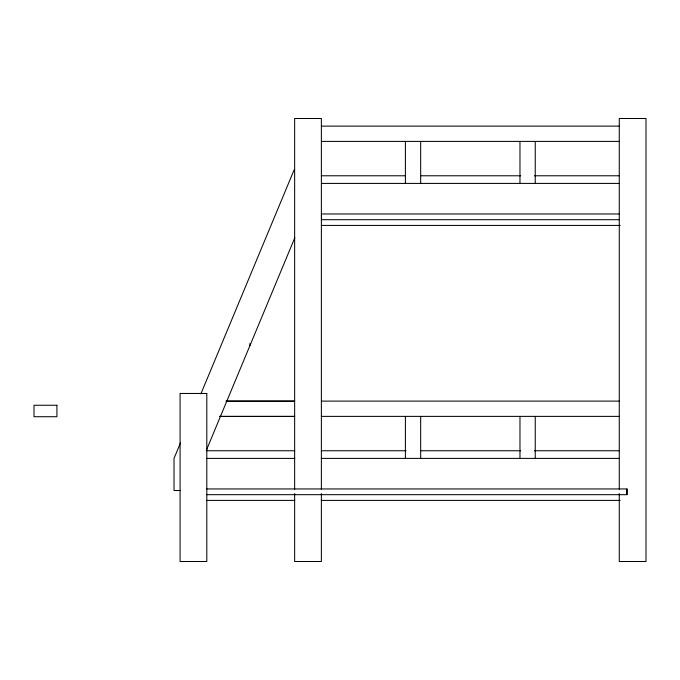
<?xml version="1.0" encoding="UTF-8"?>
<svg xmlns="http://www.w3.org/2000/svg" width="680" height="680" viewBox="0 0 680 680"><rect width="100%" height="100%" fill="white"/><g stroke="black" fill="none" stroke-linecap="round" stroke-linejoin="round"><path stroke-width="1.02" d="M180.54 442.748L174.029 458.396L174.029 490.501L180.26 490.501M200.889 393.865L294.083 169.966M206.244 450.551L294.805 237.804M321.376 126.131L619.267 126.131M321.376 141.406L619.267 141.406M321.376 175.78L405.127 175.78M421.022 175.78L520.676 175.78M534.454 175.78L619.267 175.78M321.81 183.413L619.267 183.413M321.376 213.97L619.233 213.97M321.376 219.7L619.233 219.7M321.376 225.428L620.219 225.428M225.853 401.106L294.644 401.106M321.376 401.106L619.267 401.106M226.907 401.175L294.644 401.175M219.504 416.381L294.644 416.381M321.376 416.381L619.267 416.381M219.504 416.449L294.644 416.449M206.805 450.755L294.805 450.755M321.317 450.755L406.138 450.755M420.988 450.755L520.659 450.755M534.438 450.755L619.267 450.755M206.805 458.396L294.805 458.396M321.317 458.396L619.267 458.396M206.805 488.945L627.011 488.945L627.011 494.675L206.805 494.675M206.805 500.404L294.805 500.404M321.317 500.404L620.219 500.404M626.9 488.945L626.9 494.675M619.267 489.269L619.267 118.49L646 118.49L646 561.51L619.267 561.51L619.267 493.519M535.245 141.406L535.245 183.413M535.245 416.381L535.245 458.396M519.971 141.406L519.971 183.413M519.971 416.381L519.971 458.396M420.673 141.406L420.673 183.413M420.673 416.381L420.673 458.396M405.399 141.406L405.399 183.413M405.399 416.381L405.399 458.396M321.487 213.97L321.487 219.7M321.376 489.269L321.376 118.49L294.644 118.49L294.644 489.269M321.376 493.519L321.376 561.51L294.644 561.51L294.644 493.519M249.951 343.485L249.951 345.567M206.805 393.465L180.072 393.465L180.072 561.51L206.805 561.51L206.805 393.465M56.916 405.254L34 405.254L34 416.712L56.916 416.712L56.916 405.254"/></g></svg>
